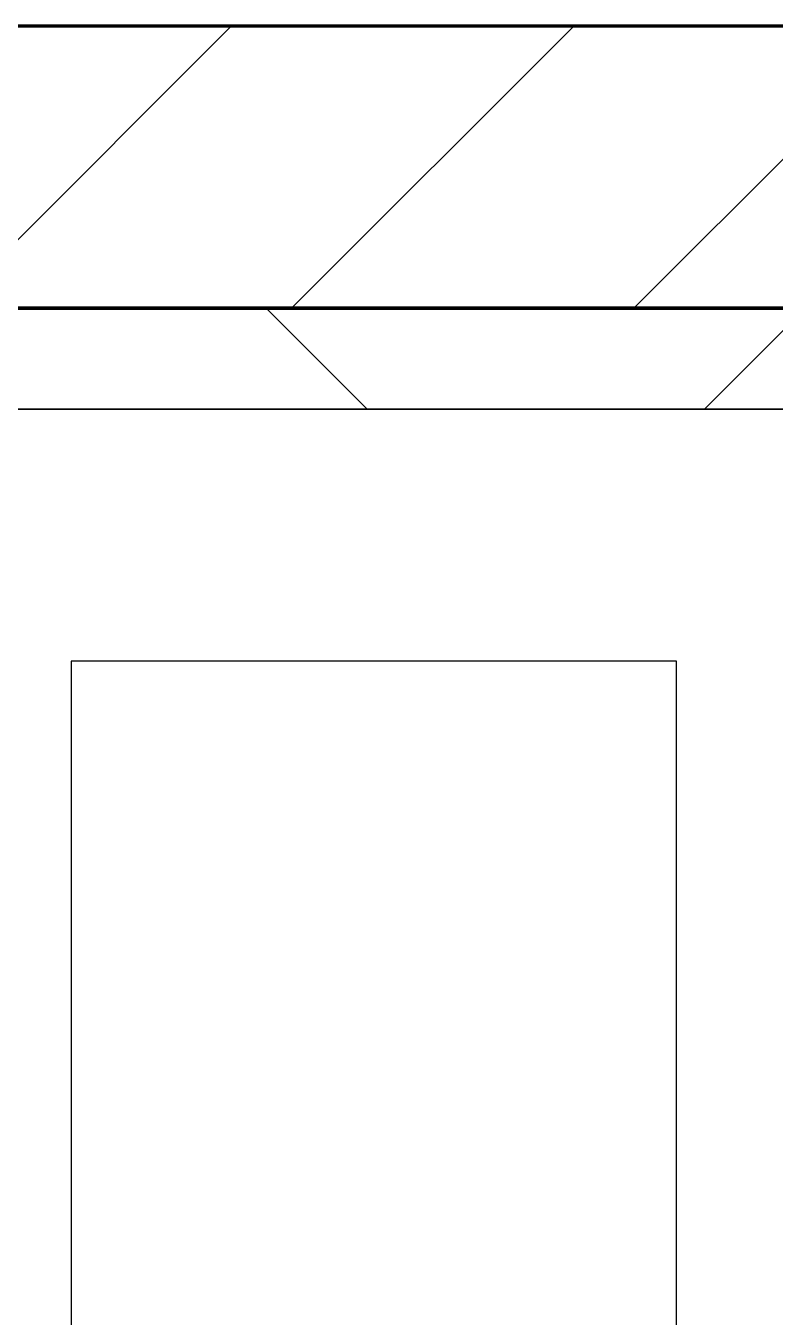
# Model space of a CAD drawing. Header units: millimetres. Extents: x -678720 to -601931, y -306 to 39239.
# Drawn here: x -652346 to -651975, y 8119 to 8759 of the extents above; entities that cross this region are included whole.
import ezdxf
from ezdxf.xclip import XClip

# ---------------------------------------------------------------- set-up
doc = ezdxf.new("R2010")
doc.units = ezdxf.units.MM
doc.header["$XCLIPFRAME"] = 0
doc.layers.add('000 - WIPEOUT', color=250, linetype='Continuous')
doc.layers.add('A11_ALU.SOLID SHEET', color=2, linetype='Continuous')
for name, color, linetype, lineweight in [('A-GLAZ-CURT', 2, 'Continuous', 9), ('A-WALL', 5, 'Continuous', 35), ('A-WALL-FNSH', 2, 'Continuous', 35), ('A-WALL-PATT', 1, 'Continuous', 35)]:
    doc.layers.add(name, color=color, linetype=linetype, lineweight=lineweight)

# ---------------------------------------------------------------- blocks, each defined once
blk = doc.blocks.new('PPLS-PP19_Custom Tile Pattern - Custom Tile Pattern-V54-4234-01 ENLARGED MULTI-PURPOSE LEVEL - REFLECTED CEILING PLAN - SHEET 5')
at = {"layer": 'A-GLAZ-CURT'}
for p, q in [((-300, 0), (300, 0)), ((300, 0), (-300, 0)), ((230.06, 0), (300, 0)), ((-300, -50), (300, -50)), ((300, -50), (-300, -50))]:
    blk.add_line(p, q, dxfattribs=at)
for points, knots in [([(171.51, 0), (176.48, 0), (193.23, 0), (201.73, 0), (208.81, 0), (213.9, 0), (241.96, 0), (266.73, 0), (281.71, 0), (291.71, 0), (296.52, 0), (297.86, 0), (298.09, 0)], [-7971.819559, -7971.819559, -7971.819559, -7971.819559, -7784.112253, -7606.717214, -7289.299508, -7042.621073, -6582.165592, -6068.460911, -5766.029927, -5566.724884, -5280.360606, -5199.253518, -5199.253518, -5199.253518, -5199.253518]), ([(300, 0), (288.22, 0), (262, 0), (230.43, 0), (219.94, 0), (219.02, 0)], [-12528.858583, -12528.858583, -12528.858583, -12528.858583, -11905.454923, -11162.864862, -10856.732305, -10856.732305, -10856.732305, -10856.732305]), ([(284.76, 0), (284.76, 0), (285.09, 0), (287.47, 0), (293.59, 0), (297.76, 0), (300, 0)], [-4110.630118, -4110.630118, -4110.630118, -4110.630118, -4053.389046, -3959.664717, -3862.421465, -3746.95702, -3746.95702, -3746.95702, -3746.95702]), ([(297.38, 0), (295.84, 0), (291.62, 0), (285.38, 0), (284.87, 0)], [-4803.172655, -4803.172655, -4803.172655, -4803.172655, -4358.271401, -4143.037883, -4143.037883, -4143.037883, -4143.037883])]:
    blk.add_open_spline(points, degree=3, knots=knots, dxfattribs=at)
blk.add_open_spline([(300, 0), (287.2, 0), (274.39, 0), (261.57, 0)], degree=3, dxfattribs=at)
blk = doc.blocks.new('PPLS-PP19_Custom Tile Pattern - Custom Tile Pattern-V55-4234-01 ENLARGED MULTI-PURPOSE LEVEL - REFLECTED CEILING PLAN - SHEET 5')
at = {"layer": 'A-GLAZ-CURT'}
for p, q in [((-300, 0), (300, 0)), ((300, 0), (-300, 0)), ((-293.07, 0), (-275.75, 0)), ((-275.75, 0), (-293.07, 0)), ((-222.32, 0), (-207.17, 0)), ((-207.17, 0), (-222.32, 0)), ((-206.59, 0), (-205, 0)), ((-205, 0), (-206.59, 0)), ((-300, -50), (300, -50)), ((300, -50), (-300, -50))]:
    blk.add_line(p, q, dxfattribs=at)
at = {"layer": 'A-GLAZ-CURT', "flags": 128}
for points in [[(-300, 0), (-291.56, 0), (-283.3, 0), (-275.2, 0), (-267.26, 0), (-259.45, 0), (-251.77, 0), (-244.2, 0), (-236.74, 0), (-229.36, 0), (-222.06, 0), (-214.83, 0), (-207.71, 0)], [(-125.17, 0), (-128.55, 0), (-134.16, 0), (-140.03, 0), (-145.5, 0), (-150.63, 0), (-155.53, 0), (-160.27, 0), (-164.95, 0), (-169.65, 0), (-174.47, 0), (-179.49, 0), (-184.81, 0), (-190.44, 0), (-196.37, 0), (-202.58, 0), (-209.04, 0), (-215.73, 0), (-222.63, 0), (-229.72, 0), (-236.97, 0), (-244.39, 0), (-251.96, 0), (-259.67, 0), (-267.51, 0), (-275.48, 0), (-283.55, 0), (-291.73, 0), (-300, 0)], [(-207.21, 0), (-200.76, 0), (-194.02, 0), (-187.54, 0), (-181.38, 0), (-175.58, 0), (-170.25, 0), (-165.64, 0), (-162.01, 0), (-159.53, 0), (-157.46, 0), (-154.52, 0), (-149.42, 0), (-141.84, 0)], [(-141.33, 0), (-132.81, 0), (-126.08, 0)]]:
    blk.add_lwpolyline(points, dxfattribs=at)
at = {"layer": 'A-GLAZ-CURT'}
for points, knots in [([(-300, 0), (-284.65, 0), (-236.57, 0), (-174.61, 0), (-129.95, 0), (-110.8, 0), (-99.5, 0), (-91.46, 0)], [-5323.127839, -5323.127839, -5323.127839, -5323.127839, -4502.809032, -2700.551212, -1002.059161, -460.363443, 0, 0, 0, 0]), ([(-207.59, 0), (-209.77, 0), (-232.75, 0), (-262.56, 0), (-294.48, 0), (-300, 0)], [-15280.193173, -15280.193173, -15280.193173, -15280.193173, -15131.813646, -13729.592194, -13439.944408, -13439.944408, -13439.944408, -13439.944408]), ([(-141.74, 0), (-142.97, 0), (-147.67, 0), (-147.69, 0), (-158.72, 0), (-174.02, 0), (-185.59, 0), (-209.77, 0), (-232.01, 0), (-255.22, 0), (-262.59, 0), (-264.9, 0), (-265.4, 0)], [-3054.90541, -3054.90541, -3054.90541, -3054.90541, -2919.378265, -2477.344047, -2237.412286, -2029.680487, -1755.085331, -1400.429864, -858.079193, -543.655514, -208.940337, 0, 0, 0, 0]), ([(-258.6, 0), (-257.91, 0), (-254.26, 0), (-241.25, 0), (-225.99, 0), (-214.32, 0), (-209.02, 0), (-207.21, 0)], [-5722.54675, -5722.54675, -5722.54675, -5722.54675, -5657.471696, -5413.335975, -5017.494783, -4832.723979, -4737.129032, -4737.129032, -4737.129032, -4737.129032]), ([(-207.21, 0), (-212.36, 0), (-220.05, 0), (-231.26, 0), (-233.46, 0), (-234, 0)], [-1250.126331, -1250.126331, -1250.126331, -1250.126331, -978.033455, -846.069444, -682.911962, -682.911962, -682.911962, -682.911962]), ([(-233.49, 0), (-233.44, 0), (-232.38, 0), (-230.74, 0), (-225.3, 0), (-223.63, 0)], [-455.274641, -455.274641, -455.274641, -455.274641, -440.605512, -119.536984, 0, 0, 0, 0]), ([(-207.21, 0), (-200.04, 0), (-188.14, 0), (-169.02, 0), (-154.27, 0), (-144.72, 0), (-141.28, 0)], [-5138.354331, -5138.354331, -5138.354331, -5138.354331, -4739.070012, -4465.409639, -4149.119819, -3954.359748, -3954.359748, -3954.359748, -3954.359748]), ([(-133.82, 0), (-135.51, 0), (-137.8, 0), (-149.31, 0), (-162.01, 0), (-177.91, 0), (-194.26, 0), (-203.88, 0), (-207.11, 0)], [-2731.647847, -2731.647847, -2731.647847, -2731.647847, -2418.507304, -2308.929706, -2113.765672, -1763.376603, -1422.553702, -1252.005263, -1252.005263, -1252.005263, -1252.005263]), ([(-206.47, 0), (-205.37, 0), (-198.32, 0), (-185.8, 0), (-171.77, 0), (-158.7, 0), (-157.22, 0)], [-4723.981546, -4723.981546, -4723.981546, -4723.981546, -4666.091899, -4349.945572, -4000.813434, -3840.635403, -3840.635403, -3840.635403, -3840.635403]), ([(-152.35, 0), (-151.03, 0), (-148.17, 0), (-144.7, 0), (-141.95, 0)], [-3494.978217, -3494.978217, -3494.978217, -3494.978217, -3371.022232, -3264.540092, -3264.540092, -3264.540092, -3264.540092]), ([(-141.35, 0), (-143.88, 0), (-148.08, 0), (-150.03, 0), (-150.57, 0)], [-5432.82117, -5432.82117, -5432.82117, -5432.82117, -5298.784692, -5196.16478, -5196.16478, -5196.16478, -5196.16478]), ([(-150.34, 0), (-150.07, 0), (-147.91, 0), (-145.23, 0), (-141.35, 0)], [-4948.728362, -4948.728362, -4948.728362, -4948.728362, -4883.323924, -4476.18015, -4476.18015, -4476.18015, -4476.18015]), ([(-26.75, 0), (-27.82, 0), (-36.18, 0), (-53.55, 0), (-78.2, 0), (-110.94, 0), (-130.52, 0), (-147.74, 0), (-149.07, 0)], [-8718.362214, -8718.362214, -8718.362214, -8718.362214, -8532.293389, -8073.216054, -7508.296369, -7004.680444, -6449.282163, -6277.220794, -6277.220794, -6277.220794, -6277.220794]), ([(-148.23, 0), (-146.94, 0), (-144.3, 0), (-142.36, 0), (-141.7, 0)], [-6162.058746, -6162.058746, -6162.058746, -6162.058746, -6017.569127, -5928.486305, -5928.486305, -5928.486305, -5928.486305]), ([(-86.16, 0), (-91.37, 0), (-104.13, 0), (-122.65, 0), (-139.03, 0), (-146.11, 0), (-146.95, 0)], [-1681.3698, -1681.3698, -1681.3698, -1681.3698, -1374.161226, -945.742622, -741.901385, -489.130243, -489.130243, -489.130243, -489.130243]), ([(-146.69, 0), (-146.59, 0), (-145.49, 0), (-135.69, 0), (-128.29, 0), (-125.15, 0)], [-420.34245, -420.34245, -420.34245, -420.34245, -406.956646, -290.263673, 0, 0, 0, 0]), ([(-76.21, 0), (-78.2, 0), (-93.34, 0), (-116.09, 0), (-139.11, 0), (-141.29, 0)], [-19251.256298, -19251.256298, -19251.256298, -19251.256298, -18935.241197, -17136.203329, -16951.247472, -16951.247472, -16951.247472, -16951.247472]), ([(-141.24, 0), (-138.82, 0), (-136.81, 0), (-133.93, 0), (-128.78, 0), (-126.5, 0)], [-5907.023406, -5907.023406, -5907.023406, -5907.023406, -5560.701257, -5364.112219, -5231.017328, -5231.017328, -5231.017328, -5231.017328]), ([(-140.83, 0), (-138.97, 0), (-133.91, 0), (-127.33, 0), (-124.19, 0), (-123.43, 0), (-123.28, 0)], [-3945.713557, -3945.713557, -3945.713557, -3945.713557, -3839.893365, -3647.167523, -3488.92562, -3439.852845, -3439.852845, -3439.852845, -3439.852845]), ([(-118.78, 0), (-121.86, 0), (-126.28, 0), (-134.54, 0), (-139.5, 0), (-140.74, 0)], [-5938.474035, -5938.474035, -5938.474035, -5938.474035, -5700.061948, -5508.838257, -5443.601199, -5443.601199, -5443.601199, -5443.601199]), ([(-140.7, 0), (-140.57, 0), (-136.56, 0), (-127.26, 0), (-107.3, 0), (-90.42, 0), (-75.26, 0), (-68.41, 0), (-65.12, 0), (-63.63, 0)], [-4453.855526, -4453.855526, -4453.855526, -4453.855526, -4440.880425, -4054.690705, -3793.097032, -3402.597032, -3144.956779, -3050.982048, -2969.237017, -2969.237017, -2969.237017, -2969.237017]), ([(-127.41, 0), (-131.63, 0), (-133.16, 0), (-134.09, 0), (-134.15, 0)], [-8540.990293, -8540.990293, -8540.990293, -8540.990293, -8266.114998, -8246.473386, -8246.473386, -8246.473386, -8246.473386]), ([(-134.15, 0), (-133.32, 0), (-130.31, 0), (-117.33, 0), (-92.52, 0), (-80.73, 0), (-75.79, 0)], [-7657.439573, -7657.439573, -7657.439573, -7657.439573, -7293.749979, -6839.55839, -6236.997189, -5743.07968, -5743.07968, -5743.07968, -5743.07968]), ([(-120.13, 0), (-120.14, 0), (-120.24, 0), (-121.3, 0), (-129.25, 0), (-133.82, 0)], [-2933.992132, -2933.992132, -2933.992132, -2933.992132, -2920.575025, -2840.280255, -2731.647847, -2731.647847, -2731.647847, -2731.647847]), ([(-113.43, 0), (-113.44, 0), (-113.96, 0), (-119.73, 0), (-125.43, 0), (-127.03, 0), (-127.41, 0)], [-328.499627, -328.499627, -328.499627, -328.499627, -282.672656, -98.539552, -24.539552, 0, 0, 0, 0]), ([(-126.5, 0), (-122.44, 0), (-108.71, 0), (-86.68, 0), (-63.44, 0), (-54.4, 0), (-48.53, 0), (-30.79, 0), (-21.65, 0), (-11.53, 0), (-9.48, 0)], [-5231.017328, -5231.017328, -5231.017328, -5231.017328, -4994.692869, -4542.524482, -4008.285538, -3689.699207, -3546.54457, -3315.260113, -2864.387349, -2753.272397, -2753.272397, -2753.272397, -2753.272397]), ([(-125.15, 0), (-124.93, 0), (-121.96, 0), (-113.01, 0), (-98.9, 0), (-87.64, 0), (-78.61, 0), (-75.66, 0)], [-3362.7396, -3362.7396, -3362.7396, -3362.7396, -3342.215224, -3074.362186, -2902.289527, -2605.247022, -2451.997625, -2451.997625, -2451.997625, -2451.997625]), ([(-122.08, 0), (-122.01, 0), (-121.69, 0), (-121.2, 0), (-120.88, 0)], [-3136.336417, -3136.336417, -3136.336417, -3136.336417, -3110.304437, -3035.164275, -3035.164275, -3035.164275, -3035.164275]), ([(-36.33, 0), (-36.43, 0), (-37.27, 0), (-45.02, 0), (-46.13, 0), (-60.59, 0), (-81.23, 0), (-99.51, 0), (-114.02, 0), (-117.28, 0), (-118.78, 0)], [-1855.773136, -1855.773136, -1855.773136, -1855.773136, -1810.870157, -1672.078046, -1405.135169, -1060.00838, -740.068933, -229.489605, -116.330425, 0, 0, 0, 0]), ([(-117.74, 0), (-117.19, 0), (-114.78, 0), (-113.43, 0), (-113.43, 0)], [-821.249067, -821.249067, -821.249067, -821.249067, -394.672656, -330.879064, -330.879064, -330.879064, -330.879064]), ([(-36.62, 0), (-36.62, 0), (-40.35, 0), (-44.32, 0), (-58.97, 0), (-85.2, 0), (-107.61, 0), (-116.56, 0), (-117.56, 0)], [-4069.478503, -4069.478503, -4069.478503, -4069.478503, -3858.647035, -3538.256648, -2842.901703, -2193.204658, -1433.981041, -985.49888, -985.49888, -985.49888, -985.49888]), ([(-115.82, 0), (-114.96, 0), (-110.41, 0), (-96.78, 0), (-84.09, 0), (-77.45, 0), (-76.52, 0)], [-5724.064692, -5724.064692, -5724.064692, -5724.064692, -5430.283136, -5103.229623, -4799.173296, -4749.755808, -4749.755808, -4749.755808, -4749.755808]), ([(9.32, 0), (9.08, 0), (7.65, 0), (2.57, 0), (-12.23, 0), (-25.64, 0), (-40, 0), (-56.24, 0), (-75.59, 0), (-94, 0), (-112.01, 0), (-114.94, 0), (-115.63, 0)], [-2922.926651, -2922.926651, -2922.926651, -2922.926651, -2882.788014, -2720.818881, -2518.50168, -2125.455881, -1792.521578, -1466.981642, -1208.454564, -789.402658, -501.969187, -243.577221, -243.577221, -243.577221, -243.577221]), ([(-91.46, 0), (-90.09, 0), (-84.83, 0), (-79, 0), (-75.35, 0)], [-19832.387487, -19832.387487, -19832.387487, -19832.387487, -19753.885894, -19547.975673, -19547.975673, -19547.975673, -19547.975673]), ([(-29.03, 0), (-33.97, 0), (-43.74, 0), (-56.37, 0), (-71.66, 0), (-77.83, 0), (-82.66, 0), (-83.28, 0), (-83.28, 0)], [-2680.714891, -2680.714891, -2680.714891, -2680.714891, -2413.671296, -2161.752162, -2006.592567, -1646.621388, -1424.436217, -1393.971743, -1393.971743, -1393.971743, -1393.971743]), ([(-83.28, 0), (-83.28, 0), (-82.91, 0), (-76.14, 0), (-62.97, 0), (-48.14, 0), (-36.49, 0), (-33.57, 0), (-29.94, 0), (-28.57, 0)], [-1393.4169, -1393.4169, -1393.4169, -1393.4169, -1353.722004, -1274.333717, -1073.56893, -651.549973, -296.515819, -83.513472, 0, 0, 0, 0]), ([(-75.38, 0), (-62.89, 0), (-41.16, 0), (-12.78, 0), (4.23, 0), (9.64, 0), (10.14, 0), (10.18, 0)], [-4729.415639, -4729.415639, -4729.415639, -4729.415639, -4065.652676, -3589.737505, -3285.047089, -3066.359526, -3044.715262, -3044.715262, -3044.715262, -3044.715262]), ([(-75.37, 0), (-72.97, 0), (-69.17, 0), (-65.93, 0), (-65.07, 0)], [-2446.918916, -2446.918916, -2446.918916, -2446.918916, -2322.099534, -2241.8264, -2241.8264, -2241.8264, -2241.8264]), ([(-63.96, 0), (-64.13, 0), (-68.85, 0), (-73.5, 0), (-75.37, 0)], [-2171.769325, -2171.769325, -2171.769325, -2171.769325, -2007.031671, -1895.141801, -1895.141801, -1895.141801, -1895.141801]), ([(-75.36, 0), (-75.21, 0), (-69.36, 0), (-62.74, 0), (-60.36, 0), (-59.97, 0)], [-5728.771986, -5728.771986, -5728.771986, -5728.771986, -5713.340575, -5140.470607, -5006.787413, -5006.787413, -5006.787413, -5006.787413]), ([(-74.99, 0), (-73.9, 0), (-72.73, 0), (-72.64, 0), (-72.64, 0)], [-19541.04734, -19541.04734, -19541.04734, -19541.04734, -19478.625389, -19471.062469, -19471.062469, -19471.062469, -19471.062469]), ([(-66.39, 0), (-66.39, 0), (-63.63, 0), (-53.63, 0), (-34.42, 0), (-29.82, 0), (-29.19, 0)], [-2493.31794, -2493.31794, -2493.31794, -2493.31794, -2315.303971, -1809.437387, -963.711516, -666.19313, -666.19313, -666.19313, -666.19313]), ([(31.18, 0), (25.97, 0), (11.99, 0), (-16.92, 0), (-47.42, 0), (-65.77, 0), (-66.37, 0), (-66.38, 0)], [-4496.803627, -4496.803627, -4496.803627, -4496.803627, -4222.080604, -3745.412743, -2981.410125, -2542.574734, -2498.224237, -2498.224237, -2498.224237, -2498.224237]), ([(-63.63, 0), (-61.49, 0), (-57.39, 0), (-54.49, 0), (-45.2, 0), (-40.79, 0), (-40.46, 0), (-40.44, 0)], [-2969.237017, -2969.237017, -2969.237017, -2969.237017, -2851.217951, -2734.127174, -2474.780881, -2410.990208, -2350.645972, -2350.645972, -2350.645972, -2350.645972]), ([(-58.83, 0), (-58.37, 0), (-57.29, 0), (-54.23, 0), (-46.33, 0), (-42.62, 0), (-41.76, 0)], [-4859.52896, -4859.52896, -4859.52896, -4859.52896, -4680.891996, -4469.85053, -4321.566175, -4270.495146, -4270.495146, -4270.495146, -4270.495146]), ([(-51.83, 0), (-51.83, 0), (-51.78, 0), (-47.4, 0), (-46.01, 0), (-40.22, 0), (-36.78, 0)], [-632.814994, -632.814994, -632.814994, -632.814994, -627.965721, -508.377888, -260.442412, 0, 0, 0, 0]), ([(56.48, 0), (55.45, 0), (48.42, 0), (37, 0), (24.07, 0), (12.82, 0), (-2.9, 0), (-20.62, 0), (-32.81, 0), (-44.85, 0), (-51.43, 0), (-51.79, 0)], [-2690.145735, -2690.145735, -2690.145735, -2690.145735, -2634.532728, -2313.748533, -2106.613311, -1925.670641, -1617.263037, -1290.787923, -1039.307308, -819.71621, -644.910881, -644.910881, -644.910881, -644.910881]), ([(-41.76, 0), (-39.9, 0), (-37.72, 0), (-36.92, 0), (-36.77, 0)], [-4270.495146, -4270.495146, -4270.495146, -4270.495146, -4161.040818, -4106.245333, -4106.245333, -4106.245333, -4106.245333]), ([(-36.78, 0), (-32.43, 0), (-19.22, 0), (8.83, 0), (43.36, 0), (70.92, 0), (82.12, 0), (83.66, 0)], [-6191.144455, -6191.144455, -6191.144455, -6191.144455, -5862.463379, -5340.621928, -4573.028122, -4094.177415, -3869.465285, -3869.465285, -3869.465285, -3869.465285]), ([(-36.29, 0), (-36.29, 0), (-34.66, 0), (-28.88, 0), (-26.95, 0), (-26.54, 0)], [-9150.272121, -9150.272121, -9150.272121, -9150.272121, -9057.163041, -8919.836787, -8834.607043, -8834.607043, -8834.607043, -8834.607043]), ([(-9.44, 0), (-13.52, 0), (-22.79, 0), (-34.76, 0), (-36.04, 0)], [-9644.712508, -9644.712508, -9644.712508, -9644.712508, -9424.652049, -9182.880979, -9182.880979, -9182.880979, -9182.880979]), ([(-33.34, 0), (-33.34, 0), (-32.93, 0), (-31.16, 0), (-30.52, 0)], [-2415.024266, -2415.024266, -2415.024266, -2415.024266, -2357.633367, -2323.618664, -2323.618664, -2323.618664, -2323.618664]), ([(55.83, 0), (55.27, 0), (50.46, 0), (39.61, 0), (24.74, 0), (2.64, 0), (-17.84, 0), (-30.57, 0), (-31.82, 0), (-32, 0)], [-4356.784996, -4356.784996, -4356.784996, -4356.784996, -4326.416877, -4098.545751, -3766.694881, -3333.063701, -2994.501669, -2698.150104, -2614.070998, -2614.070998, -2614.070998, -2614.070998]), ([(-30.76, 0), (-30.73, 0), (-29.99, 0), (-23.47, 0), (-15.75, 0), (-15.19, 0)], [-54176.191683, -54176.191683, -54176.191683, -54176.191683, -54157.274271, -53749.15266, -53717.791567, -53717.791567, -53717.791567, -53717.791567]), ([(-30.52, 0), (-27.11, 0), (-21.19, 0), (-13.78, 0), (-9.76, 0)], [-2323.618664, -2323.618664, -2323.618664, -2323.618664, -2142.497158, -1936.348887, -1936.348887, -1936.348887, -1936.348887]), ([(-13, 0), (-14.35, 0), (-17.68, 0), (-25.97, 0), (-29.52, 0), (-30.21, 0)], [-55207.591944, -55207.591944, -55207.591944, -55207.591944, -54789.006179, -54461.685999, -54290.791712, -54290.791712, -54290.791712, -54290.791712]), ([(8.33, 0), (8.19, 0), (7.18, 0), (0.32, 0), (-13.89, 0), (-24.92, 0), (-29.03, 0)], [-3574.286521, -3574.286521, -3574.286521, -3574.286521, -3526.962355, -3285.499107, -2903.012179, -2680.714891, -2680.714891, -2680.714891, -2680.714891]), ([(-28.98, 0), (-28.66, 0), (-27.39, 0), (-24.45, 0), (-22.56, 0)], [-166.548282, -166.548282, -166.548282, -166.548282, -102.06493, 0, 0, 0, 0]), ([(-28.57, 0), (-26.93, 0), (-20.29, 0), (-11.45, 0), (2.08, 0), (13.15, 0), (21.24, 0), (24.62, 0), (24.72, 0), (24.72, 0)], [-5361.429781, -5361.429781, -5361.429781, -5361.429781, -5261.36855, -5050.479954, -4785.90057, -4596.498881, -4445.288762, -4384.376941, -4376.041937, -4376.041937, -4376.041937, -4376.041937]), ([(-22.56, 0), (-20.27, 0), (-17.03, 0), (-12.73, 0), (-10.87, 0), (-9.88, 0)], [-56468.192263, -56468.192263, -56468.192263, -56468.192263, -56344.022017, -56303.229861, -56238.992205, -56238.992205, -56238.992205, -56238.992205]), ([(-9.45, 0), (-5.25, 0), (9.21, 0), (22.06, 0), (37.44, 0), (45.92, 0), (57.76, 0), (64.47, 0), (72.74, 0), (75.22, 0), (76.03, 0), (76.21, 0)], [-1931.194191, -1931.194191, -1931.194191, -1931.194191, -1716.209403, -1206.526904, -1089.329421, -901.315459, -753.071572, -495.328968, -421.953223, -334.951786, -290.452333, -290.452333, -290.452333, -290.452333]), ([(-9.24, 0), (-8.4, 0), (-7.2, 0), (-6.6, 0), (-6.44, 0)], [-56224.625798, -56224.625798, -56224.625798, -56224.625798, -56166.290093, -56124.392176, -56124.392176, -56124.392176, -56124.392176]), ([(30.82, 0), (29.27, 0), (20.14, 0), (7.12, 0), (-4.89, 0), (-9.24, 0)], [-10462.034656, -10462.034656, -10462.034656, -10462.034656, -10363.088938, -9884.23066, -9648.32085, -9648.32085, -9648.32085, -9648.32085]), ([(-8.75, 0), (-3.18, 0), (9.49, 0), (15.02, 0), (22.91, 0), (31, 0), (39.04, 0), (51.19, 0), (58.74, 0), (61.34, 0), (61.45, 0)], [-2740.056696, -2740.056696, -2740.056696, -2740.056696, -2439.246196, -2084.094819, -1956.422387, -1818.904206, -1645.594513, -1443.202566, -1228.752106, -1120.932285, -1120.932285, -1120.932285, -1120.932285]), ([(-8.66, 0), (-4.78, 0), (11.85, 0), (33.73, 0), (51.11, 0), (55.8, 0)], [-446.928521, -446.928521, -446.928521, -446.928521, -429.606584, -390.253598, -375.858057, -375.858057, -375.858057, -375.858057]), ([(-6.54, 0), (-6.73, 0), (-7.2, 0), (-7.6, 0), (-7.79, 0)], [-56009.792147, -56009.792147, -56009.792147, -56009.792147, -55949.290093, -55895.192118, -55895.192118, -55895.192118, -55895.192118]), ([(-2.63, 0), (-2.47, 0), (-1.22, 0), (4.92, 0), (15.97, 0), (22.54, 0), (24.49, 0)], [-226.825321, -226.825321, -226.825321, -226.825321, -220.269177, -206.416616, -198.214427, -187.717507, -187.717507, -187.717507, -187.717507]), ([(56.36, 0), (49.38, 0), (35.37, 0), (12, 0), (3.08, 0), (-1.67, 0), (-2.25, 0)], [-328.505637, -328.505637, -328.505637, -328.505637, -307.516438, -285.83788, -246.234814, -234.646884, -234.646884, -234.646884, -234.646884]), ([(24.69, 0), (24.54, 0), (20.99, 0), (15.48, 0), (10.8, 0), (9.63, 0)], [-4368.572414, -4368.572414, -4368.572414, -4368.572414, -4306.476363, -4080.000647, -3772.857994, -3772.857994, -3772.857994, -3772.857994]), ([(18.16, 0), (19.15, 0), (24.25, 0), (25.66, 0), (26.12, 0)], [-5700.113719, -5700.113719, -5700.113719, -5700.113719, -5554.232259, -5302.431367, -5302.431367, -5302.431367, -5302.431367]), ([(55.6, 0), (54.67, 0), (50.06, 0), (43.81, 0), (29.53, 0), (20.67, 0), (18.85, 0), (18.16, 0)], [-6604.646129, -6604.646129, -6604.646129, -6604.646129, -6548.303034, -6314.283804, -6135.05769, -5972.647715, -5832.674503, -5832.674503, -5832.674503, -5832.674503]), ([(27.44, 0), (27.9, 0), (29.54, 0), (38.07, 0), (53.39, 0), (71.67, 0), (84.83, 0), (86.01, 0), (92.51, 0), (94.33, 0)], [-5037.309798, -5037.309798, -5037.309798, -5037.309798, -4887.603822, -4705.298446, -4353.683244, -3960.84581, -3759.045785, -3336.541051, -2783.776468, -2783.776468, -2783.776468, -2783.776468]), ([(27.89, 0), (29.09, 0), (33.4, 0), (48.37, 0), (71.92, 0), (100.57, 0), (116.36, 0), (128.63, 0), (128.95, 0)], [-147.777612, -147.777612, -147.777612, -147.777612, -135.792042, -118.513713, -97.899267, -63.759246, -39.050993, -35.895543, -35.895543, -35.895543, -35.895543]), ([(53.18, 0), (53.06, 0), (52.22, 0), (44.99, 0), (36.46, 0), (30.82, 0)], [-622.740158, -622.740158, -622.740158, -622.740158, -566.066452, -360.610861, 0, 0, 0, 0]), ([(136.44, 0), (121.66, 0), (86.93, 0), (51.16, 0), (31.18, 0)], [-106.750556, -106.750556, -106.750556, -106.750556, -59.610984, 0, 0, 0, 0]), ([(56.5, 0), (55.81, 0), (52.71, 0), (46.51, 0), (41.18, 0), (36.02, 0), (35.54, 0), (35.54, 0)], [-343.424207, -343.424207, -343.424207, -343.424207, -341.267687, -334.000314, -326.15566, -319.318397, -317.489778, -317.489778, -317.489778, -317.489778]), ([(36.29, 0), (37.77, 0), (46.69, 0), (52.8, 0), (56.29, 0)], [-314.598523, -314.598523, -314.598523, -314.598523, -305.899624, -292.458861, -292.458861, -292.458861, -292.458861]), ([(61.47, 0), (61.47, 0), (61.21, 0), (54.61, 0), (53.71, 0), (53.56, 0)], [-1113.311073, -1113.311073, -1113.311073, -1113.311073, -1096.402191, -891.204116, -747.28819, -747.28819, -747.28819, -747.28819]), ([(114.39, 0), (114.2, 0), (112.08, 0), (105.42, 0), (92.38, 0), (85.59, 0), (74.4, 0), (63.78, 0), (58.39, 0), (56.44, 0)], [-8148.58938, -8148.58938, -8148.58938, -8148.58938, -8105.191388, -7723.759874, -7531.75727, -7135.649961, -6924.452779, -6738.82075, -6621.583721, -6621.583721, -6621.583721, -6621.583721]), ([(56.47, 0), (65.87, 0), (93.54, 0), (120.63, 0), (138.28, 0), (138.53, 0)], [-375.175162, -375.175162, -375.175162, -375.175162, -346.313304, -291.370682, -290.5735, -290.5735, -290.5735, -290.5735]), ([(56.47, 0), (57.78, 0), (68.62, 0), (95.42, 0), (114.71, 0), (122.3, 0)], [-292.225526, -292.225526, -292.225526, -292.225526, -287.17622, -249.500363, -196.520326, -196.520326, -196.520326, -196.520326]), ([(103.09, 0), (101.08, 0), (86.31, 0), (70.47, 0), (56.98, 0), (56.47, 0)], [-375.435014, -375.435014, -375.435014, -375.435014, -369.147452, -330.153101, -328.613115, -328.613115, -328.613115, -328.613115]), ([(121.6, 0), (116.45, 0), (100.43, 0), (77.66, 0), (61.46, 0), (57.17, 0)], [-425.296832, -425.296832, -425.296832, -425.296832, -401.860199, -357.622665, -344.118072, -344.118072, -344.118072, -344.118072]), ([(76.63, 0), (74.8, 0), (68.8, 0), (61.96, 0), (57.51, 0)], [-3095.572228, -3095.572228, -3095.572228, -3095.572228, -2950.589685, -2708.625699, -2708.625699, -2708.625699, -2708.625699])]:
    blk.add_open_spline(points, degree=3, knots=knots, dxfattribs=at)
for points in [[(-223.63, 0), (-219.39, 0), (-213.87, 0), (-208.44, 0)], [(-142.16, 0), (-161.5, 0), (-183.17, 0), (-207.21, 0)], [(-141.37, 0), (-140.56, 0), (-139.65, 0), (-138.62, 0)], [(-137.88, 0), (-139.05, 0), (-140.23, 0), (-141.32, 0)], [(-75.55, 0), (-79.08, 0), (-82.59, 0), (-86.16, 0)], [(-72.93, 0), (-73.41, 0), (-73.92, 0), (-74.46, 0)], [(-39.84, 0), (-39.08, 0), (-38.11, 0), (-37.36, 0)], [(-15.19, 0), (-14.33, 0), (-12.3, 0), (-9.56, 0)], [(24.49, 0), (25.23, 0), (25.72, 0), (26.04, 0)], [(70.61, 0), (66.74, 0), (61.66, 0), (56.48, 0)]]:
    blk.add_open_spline(points, degree=3, dxfattribs=at)
blk = doc.blocks.new('*U321')
at = {"layer": 'A-GLAZ-CURT', "rotation": 180}
for name, p in [('PPLS-PP19_Custom Tile Pattern - Custom Tile Pattern-V55-4234-01 ENLARGED MULTI-PURPOSE LEVEL - REFLECTED CEILING PLAN - SHEET 5', (-19265, -710)), ('PPLS-PP19_Custom Tile Pattern - Custom Tile Pattern-V54-4234-01 ENLARGED MULTI-PURPOSE LEVEL - REFLECTED CEILING PLAN - SHEET 5', (-18665, -710))]:
    blk.add_blockref(name, p, dxfattribs=at)
blk = doc.blocks.new('*U605')
at = {"color": 3}
blk.add_wipeout([(-275, -30050), (275, -30050), (275, -30350), (-275, -30350)], dxfattribs=at).dxf.layer = '000 - WIPEOUT'
at = {"layer": 'A11_ALU.SOLID SHEET', "color": 0, "linetype": 'ByBlock'}
blk.add_lwpolyline([(-275, -30350), (275, -30350), (275, -30050), (-275, -30050)], close=True, dxfattribs=at)
blk = doc.blocks.new('*U743')
blk.add_lwpolyline([(21173.36, -580), (28210, -580), (28210, -6849.96), (45954.15, -6849.96), (45954.15, 600), (82995.06, 600), (83086.47, 650), (90052, 650), (90392, 990), (103159.16, 990), (103159.16, 4990), (21173.36, 4990), (21173.36, 3485.45), (21203.36, 3485.45), (21203.36, 925.54), (21173.36, 925.54), (21173.36, -580)])
at = {"layer": 'A11_ALU.SOLID SHEET', "color": 0, "linetype": 'ByBlock', "rotation": 90}
blk.add_blockref('*U605', (62308.5, 4590), dxfattribs=at)

msp = doc.modelspace()

# ---------------------------------------------------------------- block references
at = {"layer": 'A11_ALU.SOLID SHEET'}
ref = msp.add_blockref('*U743', (-744682.37, 3579.02), dxfattribs=at)
XClip(ref).set_block_clipping_path([(69798.6834257276, -3885.5002684942), (120965.0023936313, 33679.9972602262)])

# ---------------------------------------------------------------- next in the draw order: hatches: boundary and pattern name
at = {"layer": 'A-WALL-PATT', "lineweight": 9}
h = msp.add_hatch(dxfattribs=at)
h.set_pattern_fill('FP_2', color=256, style=0, pattern_type=2)
h.set_pattern_definition([(45, (0, 0), (-84.852814, 84.852814), [])])
h.paths.add_polyline_path([(-645614.94, 8619.02), (-644025.62, 8619.02), (-644076.02, 8641.53), (-644079.79, 8639.36), (-644084.96, 8639.36), (-644091.03, 8644.02), (-644092.03, 8648.69), (-644157.37, 8677.88), (-644139.02, 8718.97), (-643915.31, 8619.02), (-632557.37, 8619.02), (-632557.37, 8759.02), (-674883.69, 8759.02), (-674883.69, 8619.02), (-672825.62, 8619.02), (-672876.02, 8641.53), (-672879.79, 8639.36), (-672884.96, 8639.36), (-672891.03, 8644.02), (-672892.03, 8648.69), (-672957.37, 8677.88), (-672939.02, 8718.97), (-672715.31, 8619.02), (-669225.62, 8619.02), (-669276.02, 8641.53), (-669279.79, 8639.36), (-669284.96, 8639.36), (-669291.03, 8644.02), (-669292.03, 8648.69), (-669357.37, 8677.88), (-669339.02, 8718.97), (-669115.31, 8619.02), (-665625.62, 8619.02), (-665676.02, 8641.53), (-665679.79, 8639.36), (-665684.96, 8639.36), (-665691.03, 8644.02), (-665692.03, 8648.69), (-665757.37, 8677.88), (-665739.02, 8718.97), (-665515.31, 8619.02), (-662025.62, 8619.02), (-662076.02, 8641.53), (-662079.79, 8639.36), (-662084.96, 8639.36), (-662091.03, 8644.02), (-662092.03, 8648.69), (-662157.37, 8677.88), (-662139.02, 8718.97), (-661915.31, 8619.02), (-658425.62, 8619.02), (-658476.02, 8641.53), (-658479.79, 8639.36), (-658484.96, 8639.36), (-658491.03, 8644.02), (-658492.03, 8648.69), (-658557.37, 8677.88), (-658539.02, 8718.97), (-658315.31, 8619.02), (-654825.62, 8619.02), (-654876.02, 8641.53), (-654879.79, 8639.36), (-654884.96, 8639.36), (-654891.03, 8644.02), (-654892.03, 8648.69), (-654957.37, 8677.88), (-654939.02, 8718.97), (-654715.31, 8619.02), (-651225.62, 8619.02), (-651276.02, 8641.53), (-651279.79, 8639.36), (-651284.96, 8639.36), (-651291.03, 8644.02), (-651292.03, 8648.69), (-651357.37, 8677.88), (-651339.02, 8718.97), (-651115.31, 8619.02), (-647625.62, 8619.02), (-647676.02, 8641.53), (-647679.79, 8639.36), (-647684.96, 8639.36), (-647691.03, 8644.02), (-647692.03, 8648.69), (-647757.37, 8677.88), (-647739.02, 8718.97), (-647515.31, 8619.02), (-645746.78, 8619.02)])
h = msp.add_hatch(dxfattribs=at)
h.set_pattern_fill('FP_3', color=256, style=0, pattern_type=2)
h.set_pattern_definition([(45, (0, 0), (-212.13203, 212.13203), []), (135, (0, 0), (-212.13203, -212.13203), [])])
h.paths.add_polyline_path([(-637582.37, 8569.02), (-637582.37, 8619.02), (-643915.31, 8619.02), (-643803.39, 8569.02), (-641132.34, 8569.02)])
h.paths.add_polyline_path([(-659985.63, 8569.02), (-658313.71, 8569.02), (-658425.62, 8619.02), (-661915.31, 8619.02), (-661803.39, 8569.02), (-660051.55, 8569.02)])
h.paths.add_polyline_path([(-653657.25, 8569.02), (-651113.71, 8569.02), (-651225.62, 8619.02), (-654715.31, 8619.02), (-654603.39, 8569.02), (-653782.37, 8569.02)])
h.paths.add_polyline_path([(-643913.71, 8569.02), (-644025.62, 8619.02), (-647515.31, 8619.02), (-647403.39, 8569.02), (-643966.93, 8569.02)])
h.paths.add_polyline_path([(-658203.39, 8569.02), (-654713.71, 8569.02), (-654825.62, 8619.02), (-658315.31, 8619.02), (-658205.78, 8570.08)])
h.paths.add_polyline_path([(-662292.85, 8569.02), (-661913.71, 8569.02), (-662025.62, 8619.02), (-665515.31, 8619.02), (-665403.39, 8569.02), (-662358.77, 8569.02)])
h.paths.add_polyline_path([(-647513.71, 8569.02), (-647625.62, 8619.02), (-651115.31, 8619.02), (-651003.39, 8569.02), (-647526.64, 8569.02)])
h.paths.add_polyline_path([(-666973.22, 8569.02), (-665513.71, 8569.02), (-665625.62, 8619.02), (-669115.31, 8619.02), (-669003.39, 8569.02), (-667105.06, 8569.02)])
h.paths.add_polyline_path([(-670928.45, 8569.02), (-669113.71, 8569.02), (-669225.62, 8619.02), (-672715.31, 8619.02), (-672603.39, 8569.02), (-670994.37, 8569.02)])
h.paths.add_polyline_path([(-672906.07, 8569.02), (-672713.71, 8569.02), (-672825.62, 8619.02), (-674883.69, 8619.02), (-674883.69, 8569.02), (-672957.37, 8569.02)])

# ---------------------------------------------------------------- next in the draw order: linework, layer by layer
at = {"layer": 'A-WALL', "color": 7, "lineweight": 70}
for p, q in [((-653782.37, 8759.02), (-651382.37, 8759.02)), ((-651382.37, 8619.02), (-653782.37, 8619.02)), ((-653782.37, 8619.02), (-651382.37, 8619.02))]:
    msp.add_line(p, q, dxfattribs=at)
at = {"layer": 'A-WALL-FNSH', "color": 250}
msp.add_line((-651382.37, 8569.02), (-653782.37, 8569.02), dxfattribs=at)

# ---------------------------------------------------------------- next in the draw order: block references
msp.add_blockref('*U321', (-633017.37, 9279.02))

doc.saveas('drawing.dxf')
